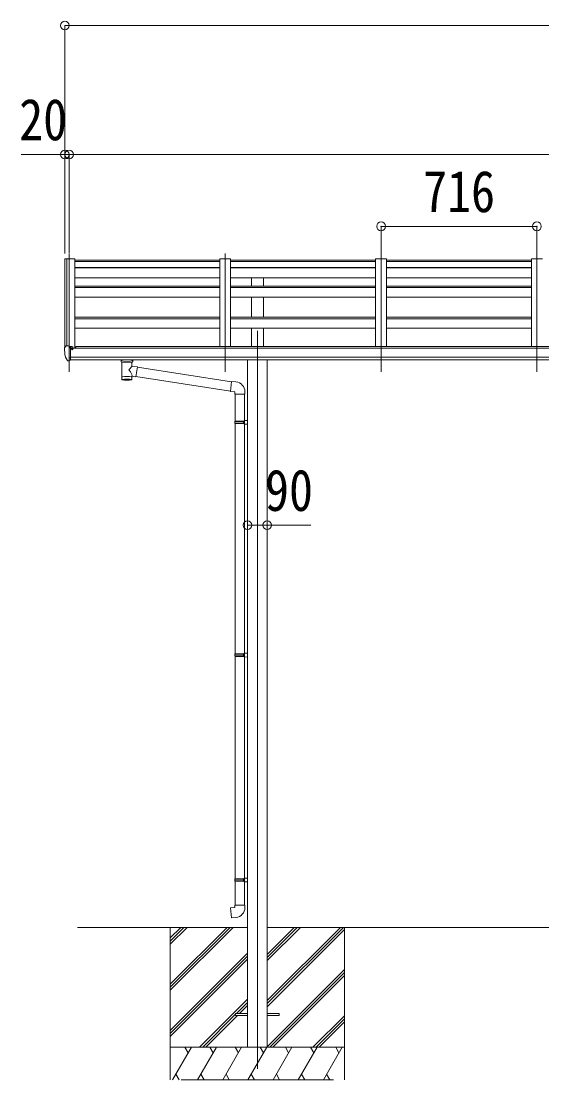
# Model space of a CAD drawing. Units: millimetres at full size, sheet at 1:40; some dimension numbers follow another scale. Extents: x -11181 to 11305, y -7804 to 7716.
# Drawn here: x -2303 to 88, y -4139 to 721 of the extents above; entities that cross this region are included whole.
import ezdxf
from ezdxf.enums import TextEntityAlignment as Align

# ---------------------------------------------------------------- set-up
doc = ezdxf.new("R2010")
doc.units = ezdxf.units.MM
doc.header["$LTSCALE"] = 40
doc.header["$PDMODE"] = 32
doc.header["$PDSIZE"] = 40
for name, color, linetype, lineweight in [('0-0_0', 7, 'Continuous', 9), ('0-1_本体', 4, 'Continuous', 9), ('0-2_部品', 7, 'Continuous', 9), ('0-8_PARTS2', 2, 'Continuous', 9), ('0-A_寸法', 6, 'Continuous', 9)]:
    doc.layers.add(name, color=color, linetype=linetype, lineweight=lineweight)
doc.styles.add('ＭＳ ゴシック', font='')
doc.styles.get('ＭＳ ゴシック').set_extended_font_data('MS Gothic')

msp = doc.modelspace()

# ---------------------------------------------------------------- linework, layer by layer
at = {"layer": '0-0_0'}
for p, q in [((-2044.47, -3439.43), (-1263.67, -3439.43)), ((-1618.47, -3439.43), (-1618.47, -4139.43)), ((-1618.47, -3700.16), (-1357.74, -3439.43)), ((-1618.47, -3714.3), (-1343.59, -3439.43)), ((-1618.47, -3728.44), (-1329.45, -3439.43)), ((-1618.47, -3516.31), (-1541.58, -3439.43)), ((-1618.47, -3502.17), (-1555.73, -3439.43)), ((-1618.47, -3488.02), (-1569.87, -3439.43)), ((-1173.27, -3775.45), (-837.24, -3439.43)), ((-1173.27, -3789.6), (-823.09, -3439.43)), ((-1173.27, -3591.61), (-1021.08, -3439.43)), ((-1173.27, -3577.47), (-1035.23, -3439.43)), ((-1173.27, -3563.32), (-1049.37, -3439.43)), ((-1173.27, -3439.43), (736.33, -3439.43)), ((-1173.27, -3803.74), (-818.47, -3448.94)), ((-818.47, -3439.43), (-818.47, -4139.43)), ((-1618.47, -3912.29), (-1263.67, -3557.49)), ((-1618.47, -3926.43), (-1263.67, -3571.63)), ((-1618.47, -3940.57), (-1263.67, -3585.77)), ((-1173.27, -3987.59), (-818.47, -3632.79)), ((-1160.97, -3989.43), (-818.47, -3646.93)), ((-1146.82, -3989.43), (-818.47, -3661.07)), ((-1483.48, -3989.43), (-1263.67, -3769.62)), ((-1314.82, -3834.92), (-1263.67, -3783.76)), ((-1469.33, -3989.43), (-1318.47, -3838.56)), ((-1300.68, -3834.92), (-1263.67, -3797.9)), ((-1455.19, -3989.43), (-1309.68, -3843.92)), ((-962.98, -3989.43), (-818.47, -3844.92)), ((-948.83, -3989.43), (-818.47, -3859.06)), ((-934.69, -3989.43), (-818.47, -3873.2)), ((-818.47, -3989.43), (-1618.47, -3989.43)), ((-1608.18, -4139.43), (-1521.58, -3989.43)), ((-1536.58, -4015.41), (-1551.58, -3989.43)), ((-1492.71, -4139.43), (-1406.11, -3989.43)), ((-1421.11, -4015.41), (-1436.11, -3989.43)), ((-1377.24, -4139.43), (-1290.64, -3989.43)), ((-1305.64, -4015.41), (-1320.64, -3989.43)), ((-1261.77, -4139.43), (-1175.17, -3989.43)), ((-1190.17, -4015.41), (-1205.17, -3989.43)), ((-1146.3, -4139.43), (-1059.7, -3989.43)), ((-1074.7, -4015.41), (-1089.7, -3989.43)), ((-1030.83, -4139.43), (-944.22, -3989.43)), ((-974.23, -3989.43), (-959.23, -4015.41)), ((-915.36, -4139.43), (-828.75, -3989.43)), ((-858.75, -3989.43), (-843.75, -4015.41)), ((-1593.18, -4113.45), (-1578.18, -4139.43)), ((-1477.71, -4113.45), (-1462.71, -4139.43)), ((-1362.24, -4113.45), (-1347.24, -4139.43)), ((-1246.77, -4113.45), (-1231.77, -4139.43)), ((-1131.3, -4113.45), (-1116.3, -4139.43)), ((-1015.83, -4113.45), (-1000.83, -4139.43)), ((-900.36, -4113.45), (-885.36, -4139.43)), ((-1568.47, -4139.43), (-868.47, -4139.43))]:
    msp.add_line(p, q, dxfattribs=at)
at = {"layer": '0-1_本体'}
for p, q in [((-2102.46, -370.93), (-2102.47, -776.57)), ((-2101.52, -370.05), (-2093.68, -369.64)), ((-2093.47, -369.72), (-2093.47, -770.03)), ((-2093.39, -369.83), (-2092.77, -371.45)), ((-2057.47, -369.63), (-2057.47, -779.84)), ((-2057.47, -382.63), (-1391.47, -382.63)), ((-1391.47, -370.23), (-1391.47, -773.3)), ((-1341.47, -370.23), (-1391.47, -370.23)), ((-1341.47, -370.23), (-1341.47, -773.3)), ((-1341.47, -382.63), (-675.47, -382.63)), ((-675.47, -370.23), (-675.47, -773.3)), ((-625.47, -370.23), (-675.47, -370.23)), ((-625.47, -370.23), (-625.47, -773.3)), ((-625.47, -382.63), (40.53, -382.63)), ((40.53, -370.23), (40.53, -773.3)), ((90.53, -370.23), (40.53, -370.23)), ((-2057.47, -409.3), (-1391.47, -409.3)), ((-2057.47, -411.92), (-1391.47, -411.92)), ((-1341.47, -409.3), (-675.47, -409.3)), ((-1341.47, -411.92), (-675.47, -411.92)), ((-625.47, -409.3), (40.53, -409.3)), ((-625.47, -411.92), (40.53, -411.92)), ((-2057.47, -456.66), (-1391.47, -456.66)), ((-1341.47, -456.66), (-675.47, -456.66)), ((-1245.97, -495.61), (-1245.97, -456.93)), ((-1190.97, -495.61), (-1190.97, -456.93)), ((-625.47, -456.66), (40.53, -456.66)), ((-2057.47, -496.33), (-1391.47, -496.33)), ((-2057.47, -501.7), (-1391.47, -501.7)), ((-1341.47, -496.33), (-675.47, -496.33)), ((-1341.47, -501.7), (-675.47, -501.7)), ((-625.47, -496.33), (40.53, -496.33)), ((-625.47, -501.7), (40.53, -501.7)), ((-2057.47, -545.79), (-1391.47, -545.79)), ((-1341.47, -545.79), (-675.47, -545.79)), ((-1245.97, -638.44), (-1245.97, -545.79)), ((-1190.97, -638.44), (-1190.97, -545.79)), ((-625.47, -545.79), (40.53, -545.79)), ((-2057.47, -638.44), (-1391.47, -638.44)), ((-2057.47, -645.34), (-1391.47, -645.34)), ((-1341.47, -638.44), (-675.47, -638.44)), ((-1341.47, -645.34), (-675.47, -645.34)), ((-625.47, -638.44), (40.53, -638.44)), ((-625.47, -645.34), (40.53, -645.34)), ((-2057.47, -688.89), (-1391.47, -688.89)), ((-1341.47, -688.89), (-675.47, -688.89)), ((-1245.97, -773.3), (-1245.97, -688.89)), ((-1190.97, -773.3), (-1190.97, -688.89)), ((-625.47, -688.89), (40.53, -688.89)), ((-2052.47, -779.84), (-2052.47, -773.3)), ((3615.53, -773.3), (-2052.47, -773.3)), ((3639.03, -779.84), (-2075.97, -779.84)), ((-2075.97, -821.35), (3639.03, -821.35)), ((3639.03, -833.28), (-2075.97, -833.21)), ((-1263.67, -833.37), (-1263.67, -3989.45)), ((-1173.27, -833.37), (-1173.27, -3989.45))]:
    msp.add_line(p, q, dxfattribs=at)
msp.add_lwpolyline([(-2092.77, -770.03), (-2092.77, -369.63), (-2057.47, -369.63)], dxfattribs=at)
msp.add_circle((-2068.49, -784.94), 3, dxfattribs=at)
for centre, radius, start, end in [((-2101.47, -371.05), 1, 93, 173.32986), ((-2093.67, -369.94), 0.301, 21.06327, 92.86679)]:
    msp.add_arc(centre, radius, start, end, dxfattribs=at)
at = {"layer": '0-2_部品', "color": 4}
for p, q in [((-1391.47, -375.72), (-2057.47, -375.72)), ((-675.47, -375.72), (-1341.47, -375.72)), ((40.53, -375.72), (-625.47, -375.72)), ((-1318.47, -3834.92), (-1318.47, -3843.92)), ((-1318.47, -3834.92), (-1263.47, -3834.92)), ((-1173.47, -3834.92), (-1118.47, -3834.92)), ((-1118.47, -3834.92), (-1118.47, -3843.92)), ((-1318.47, -3843.92), (-1263.47, -3843.92)), ((-1173.47, -3843.92), (-1118.47, -3843.92))]:
    msp.add_line(p, q, dxfattribs=at)
at = {"layer": '0-2_部品'}
for p, q in [((-2097.56, -770.59), (-2101.62, -776.4)), ((-2082.47, -838.53), (-2082.47, -770.03)), ((-2080.97, -770.94), (-2082.47, -770.94)), ((-2080.97, -770.94), (-2080.97, -777.11)), ((-2071.29, -772.44), (-2080.97, -771.72)), ((-2080.97, -774.71), (-2066.97, -774.77)), ((-2070.47, -774.75), (-2070.47, -772.86)), ((-2065.97, -775.88), (-2065.97, -779.84)), ((-2104.47, -779.4), (-2104.47, -780.03)), ((-2090.09, -836.71), (-2099.84, -821.34)), ((-2075.97, -779.76), (-2082.47, -779.36)), ((-2071.49, -784.94), (-2070.97, -784.94)), ((-2070.97, -784.94), (-2070.67, -784.94)), ((-2083.97, -838.43), (-2087.68, -838.21)), ((-2083.97, -838.43), (-2082.47, -838.53)), ((-2082.47, -836.33), (-2081.97, -836.33)), ((-2081.97, -836.33), (-2081.47, -835.33)), ((-2075.97, -835.33), (-2081.47, -835.33)), ((-1844.47, -840.39), (-1844.47, -833.22)), ((-1840.37, -844.89), (-1840.38, -925.18)), ((-1794.57, -862.46), (-1794.57, -844.88)), ((-1769.35, -866.37), (-1794.57, -862.46)), ((-1790.47, -840.39), (-1790.47, -833.22)), ((-1769.35, -866.37), (-1776.37, -911.63)), ((-1337.75, -935.28), (-1769.64, -868.27)), ((-1794.55, -925.18), (-1794.57, -908.55)), ((-1794.57, -908.81), (-1776.37, -911.63)), ((-1341.41, -977.21), (-1776.08, -909.78)), ((-1316.74, -935.23), (-1337.58, -933.41)), ((-1321.67, -990.98), (-1275.67, -990.98)), ((-1319.67, -991.97), (-1319.67, -1114.74)), ((-1277.67, -991.97), (-1277.67, -1112.18)), ((-1275.67, -990.98), (-1275.67, -980.06)), ((-1321.67, -1116.74), (-1320.67, -1114.74)), ((-1321.67, -1116.74), (-1277.67, -1116.74)), ((-1321.67, -1116.74), (-1321.67, -1124.74)), ((-1320.67, -1114.74), (-1277.67, -1114.74)), ((-1282.14, -1116.74), (-1282.57, -1114.74)), ((-1279.67, -1112.24), (-1263.67, -1111.76)), ((-1279.67, -1114.24), (-1279.67, -1112.24)), ((-1279.67, -1114.24), (-1277.67, -1114.24)), ((-1263.67, -1111.76), (-1263.67, -1129.71)), ((-1321.67, -1124.74), (-1277.67, -1124.74)), ((-1321.67, -1124.74), (-1320.67, -1126.74)), ((-1320.67, -1126.74), (-1277.67, -1126.74)), ((-1319.67, -1126.74), (-1319.67, -2183.42)), ((-1279.67, -1129.24), (-1279.67, -1127.24)), ((-1279.67, -1129.24), (-1263.67, -1129.71)), ((-1277.67, -1129.29), (-1277.67, -2180.86)), ((-1321.67, -2185.42), (-1320.67, -2183.42)), ((-1321.67, -2185.42), (-1277.67, -2185.42)), ((-1321.67, -2185.42), (-1321.67, -2193.42)), ((-1320.67, -2183.42), (-1277.67, -2183.42)), ((-1282.14, -2185.42), (-1282.57, -2183.42)), ((-1279.67, -2180.92), (-1263.67, -2180.45)), ((-1279.67, -2182.92), (-1279.67, -2180.92)), ((-1279.67, -2182.92), (-1277.67, -2182.92)), ((-1263.67, -2180.45), (-1263.67, -2198.39)), ((-1321.67, -2193.42), (-1277.67, -2193.42)), ((-1321.67, -2193.42), (-1320.67, -2195.42)), ((-1320.67, -2195.42), (-1277.67, -2195.42)), ((-1319.67, -2195.42), (-1319.67, -3216.08)), ((-1279.67, -2197.92), (-1279.67, -2195.92)), ((-1279.67, -2197.92), (-1263.67, -2198.39)), ((-1277.67, -2197.98), (-1277.67, -3213.52)), ((-1321.67, -3218.08), (-1320.67, -3216.08)), ((-1321.67, -3218.08), (-1277.67, -3218.08)), ((-1321.67, -3218.08), (-1321.67, -3226.08)), ((-1321.67, -3226.08), (-1277.67, -3226.08)), ((-1321.67, -3226.08), (-1320.67, -3228.08)), ((-1320.67, -3216.08), (-1277.67, -3216.08)), ((-1320.67, -3228.08), (-1277.67, -3228.08)), ((-1319.67, -3228.08), (-1319.67, -3338.08)), ((-1282.14, -3218.08), (-1282.57, -3216.08)), ((-1279.67, -3213.58), (-1263.67, -3213.11)), ((-1279.67, -3215.58), (-1279.67, -3213.58)), ((-1279.67, -3215.58), (-1277.67, -3215.58)), ((-1279.67, -3230.58), (-1279.67, -3228.58)), ((-1279.67, -3230.58), (-1263.67, -3231.05)), ((-1277.67, -3230.64), (-1277.67, -3338.08)), ((-1263.67, -3213.11), (-1263.67, -3231.05)), ((-1321.67, -3338.08), (-1275.67, -3338.08)), ((-1321.67, -3348.08), (-1321.67, -3338.08)), ((-1275.67, -3338.08), (-1275.67, -3349))]:
    msp.add_line(p, q, dxfattribs=at)
for points in [[(-2082.47, -770.03), (-2094.47, -770.03), (-2096.8, -770.17)], [(-2075.97, -835.33), (-2075.97, -777.11), (-2080.97, -777.11)], [(-2071.29, -772.44), (-2071.12, -772.46), (-2070.97, -772.49), (-2070.82, -772.53), (-2070.7, -772.59), (-2070.6, -772.65), (-2070.53, -772.71), (-2070.48, -772.78), (-2070.47, -772.86)], [(-2082.47, -824.64), (-2079.3, -824.23), (-2075.97, -823.8)], [(-2070.67, -783.75), (-2070.67, -784.94), (-2065.97, -784.94)], [(-2065.97, -783.33), (-2065.97, -784.94), (-2065.49, -784.94)], [(-1844.43, -840.45), (-1844.45, -840.09), (-1844.21, -839.13), (-1843.69, -838.25), (-1842.88, -837.41), (-1841.77, -836.61), (-1840.37, -835.89)], [(-1844.43, -840.33), (-1844.45, -840.69), (-1844.21, -841.65), (-1843.69, -842.53), (-1842.88, -843.37), (-1841.77, -844.17), (-1840.37, -844.89)], [(-1794.57, -835.9), (-1794.33, -836), (-1792.98, -836.73), (-1791.87, -837.58), (-1791.11, -838.44), (-1790.65, -839.34), (-1790.48, -840.23)], [(-1794.57, -844.88), (-1794.33, -844.79), (-1792.98, -844.05), (-1791.87, -843.2), (-1791.11, -842.34), (-1790.65, -841.44), (-1790.48, -840.55)], [(-1337.58, -933.41), (-1341.59, -979.23), (-1321.67, -980.98), (-1321.67, -990.98)], [(-1282.14, -1116.74), (-1282.14, -1124.74), (-1282.57, -1126.74)], [(-1279.67, -1127.24), (-1277.67, -1127.24), (-1277.67, -1114.24)], [(-1282.14, -2185.42), (-1282.14, -2193.42), (-1282.57, -2195.42)], [(-1279.67, -2195.92), (-1277.67, -2195.92), (-1277.67, -2182.92)], [(-1282.14, -3218.08), (-1282.14, -3226.08), (-1282.57, -3228.08)], [(-1279.67, -3228.58), (-1277.67, -3228.58), (-1277.67, -3215.58)], [(-1316.74, -3393.83), (-1337.58, -3395.65), (-1341.59, -3349.83), (-1321.67, -3348.08)]]:
    msp.add_lwpolyline(points, dxfattribs=at)
for centre, radius, start, end in [((-2101.47, -779.4), 3, 93, 180), ((-2096.74, -771.17), 1, 93.5, 145), ((-1911.98, -780.02), 192.49, 180.0008, 192.1233), ((-2097.24, -819.84), 3, 191.83348, 210), ((-2068.47, -784.94), 2.5, 151.64236, 180), ((-2068.47, -784.94), 2.5, 0, 151.64236), ((-2087.49, -835.21), 3, 210, 266.5), ((-1827.4, -885.61), 51.38, 92.46126, 104.61963), ((-1817.46, -989.74), 155.94, 85.53149, 94.46851), ((-1807.51, -885.61), 51.38, 75.38037, 87.53874), ((-1320.67, -980.06), 45, 0, 85), ((-1320.67, -3349), 45, 275, 0)]:
    msp.add_arc(centre, radius, start, end, dxfattribs=at)
for centre, major_axis, ratio, start_param, end_param in [((-2066.97, -775.87), (-0.02, 1.1), 0.906239, 4.6917496, 6.2625459), ((-1817.47, -846.08), (-22.91, -0.42), 0.072511, 4.711586, 6.2823824), ((-1817.44, -844.45), (-22.91, -0.42), 0.072511, 4.711586, 6.2823824), ((-1817.49, -844.46), (22.92, -0.42), 0.07247, 0.0008089, 1.5716053), ((-1817.49, -846.08), (22.92, -0.42), 0.07247, 0.0008089, 1.5716053), ((-1814.91, -884.66), (20.32, 22.25), 0.045535, 4.9756507, 6.2441899), ((-1806.47, -840.39), (16, 0), 0.361356, 0, 0.0194874), ((-1806.47, -840.39), (16, 0), 0.361356, 6.2636979, 6.2831853), ((-1817.47, -925.18), (22.92, 0), 0.101955, 6.2829723, 9.4248207), ((-1817.47, -912.74), (22.91, 0), 0.122865, 6.2831853, 9.424778), ((-1817.47, -882.01), (-22.81, 26.62), 0.234429, 3.1563334, 4.5976381), ((-1817.47, -925.18), (22.92, 0), 0.101955, 3.1415499, 6.2833984)]:
    msp.add_ellipse(centre, major_axis=major_axis, ratio=ratio, start_param=start_param, end_param=end_param, dxfattribs=at)
at = {"layer": '0-8_PARTS2'}
for p, q in [((-2082.47, -349.5), (-2082.47, -889.36)), ((-1366.47, -889.36), (-1366.47, -345.52)), ((-650.47, -889.36), (-650.47, -345.52)), ((65.53, -889.36), (65.53, -345.52)), ((-1218.47, -700.56), (-1218.47, -4089.46))]:
    msp.add_line(p, q, dxfattribs=at)
at = {"layer": '0-A_寸法'}
for p, q in [((-2102.46, 700.93), (-2102.46, 109.14)), ((-2102.46, 700.93), (9393.53, 700.93)), ((-2102.46, 109.14), (-2302.46, 109.14)), ((-2102.46, 109.14), (-2102.46, -345.52)), ((-2082.46, 109.14), (-2102.46, 109.14)), ((-2082.46, 109.14), (-2082.46, -345.52)), ((-2082.46, 109.14), (3645.53, 109.14)), ((-2082.46, 109.14), (-2082.46, -345.52)), ((-650.47, -221), (-650.47, -345.52)), ((-650.47, -221), (65.53, -221)), ((65.53, -221), (65.53, -345.52)), ((-1263.67, -1592.8), (-1173.27, -1592.8)), ((-1173.27, -1592.8), (-973.27, -1592.8))]:
    msp.add_line(p, q, dxfattribs=at)
for p in [(-2102.46, 700.93), (-2102.46, 109.14), (-2082.46, 109.14), (-650.47, -221), (65.53, -221), (-1263.67, -1592.8), (-1173.27, -1592.8)]:
    msp.add_point(p, dxfattribs=at)

# ---------------------------------------------------------------- texts
at = {"layer": '0-A_寸法', "color": 7, "style": 'ＭＳ ゴシック', "width": 0.85}
for s, p in [('20', (-2312.46, 117.14)), ('716', (-457.47, -213)), ('90', (-1183.27, -1584.8))]:
    msp.add_text(s, height=190.6, dxfattribs=at).set_placement(p, align=Align.BOTTOM_LEFT)

doc.saveas('drawing.dxf')
